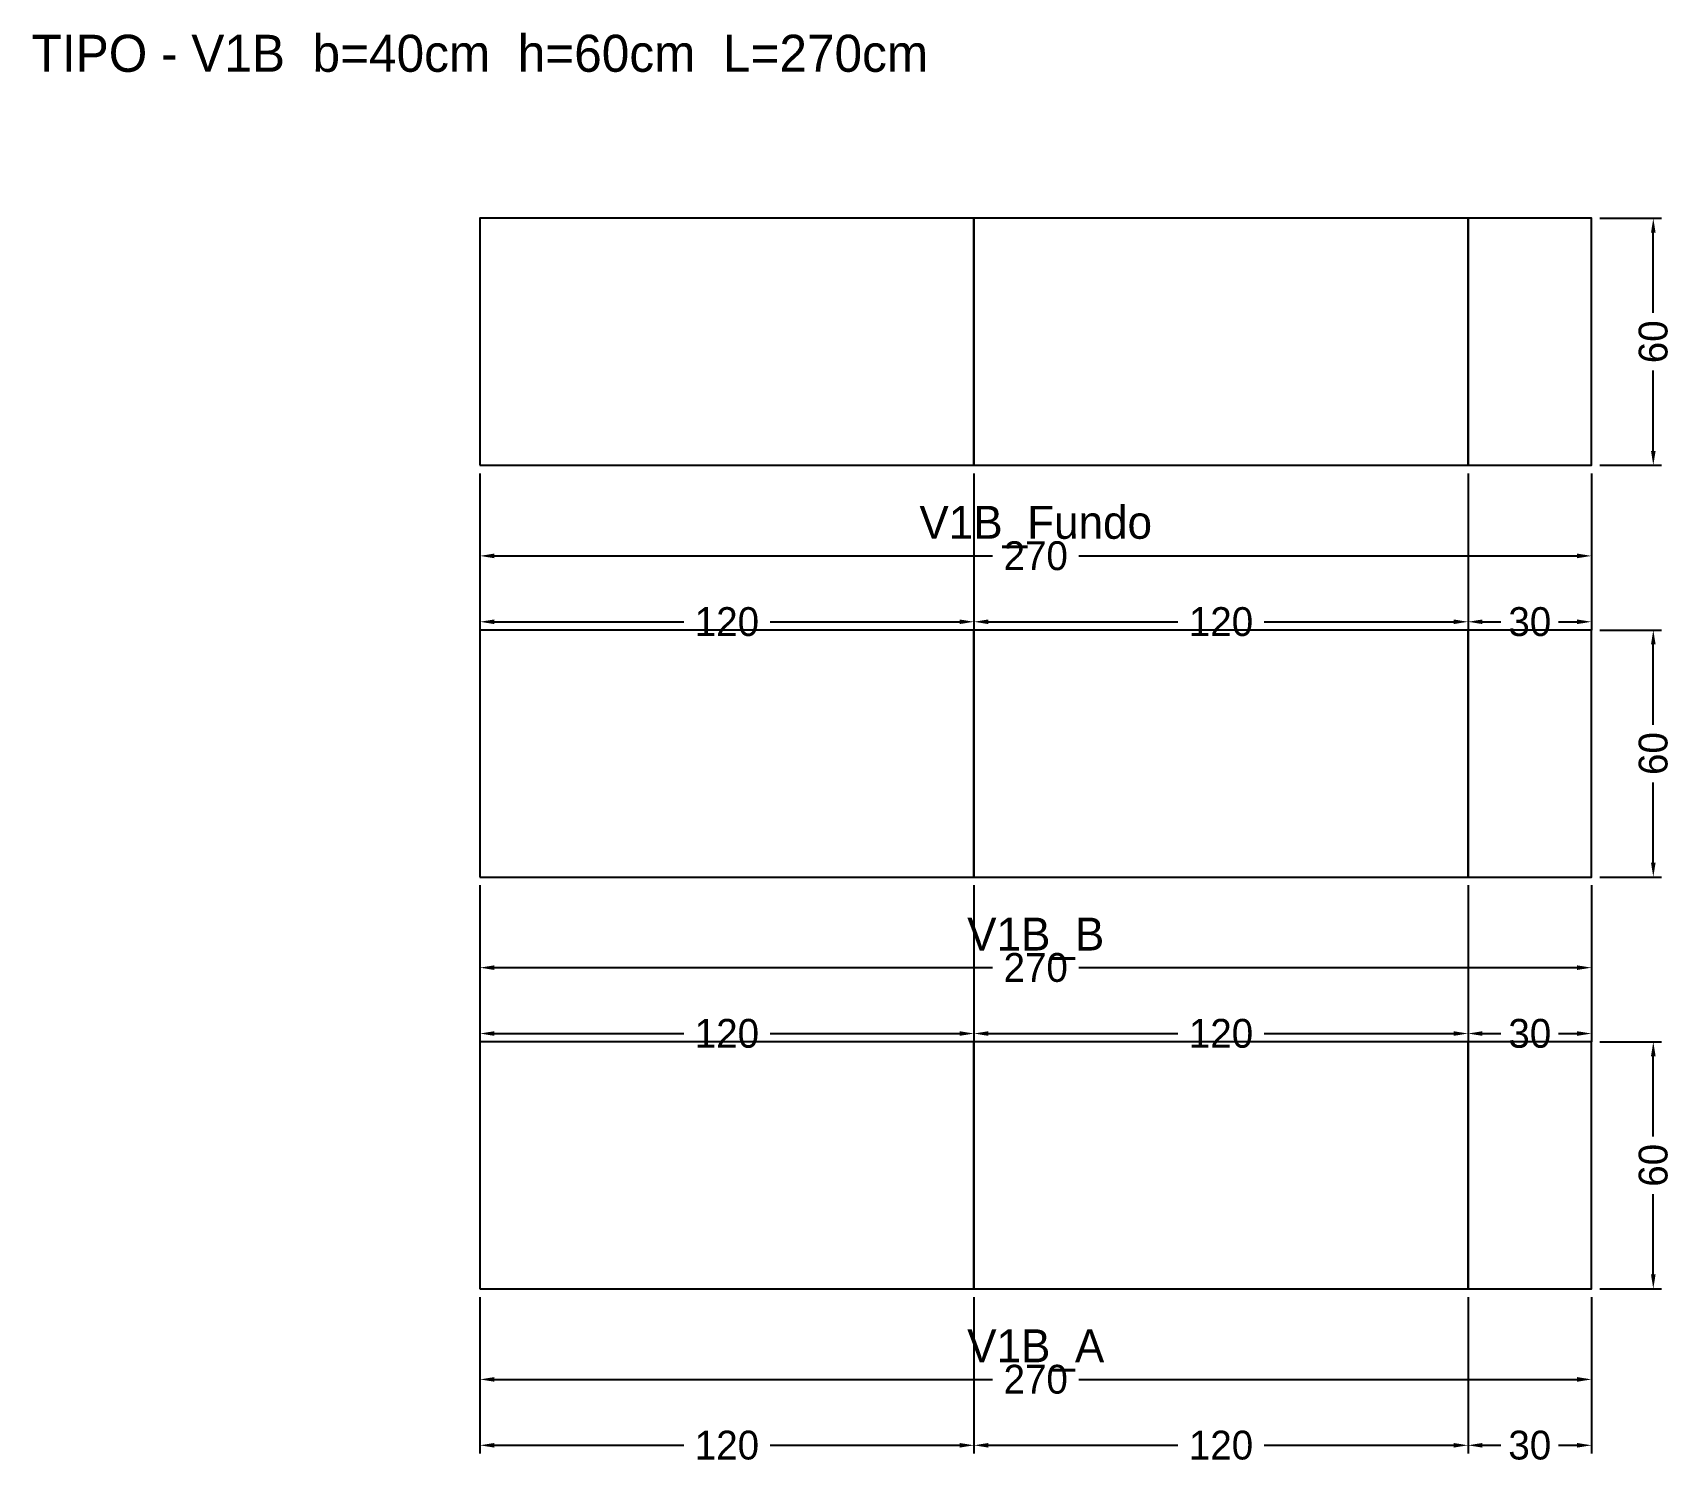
# Model space of a CAD drawing. Header units: metres. Extents: x -109 to 290, y -43 to 305.
import ezdxf

# ---------------------------------------------------------------- set-up
doc = ezdxf.new("R2010")
doc.units = ezdxf.units.M
for name, color, linetype in [('COTA', 3, 'Continuous'), ('NOMENCLATURA', 2, 'Continuous'), ('Paineis', 7, 'Continuous'), ('Texto Secao', 2, 'Continuous')]:
    doc.layers.add(name, color=color, linetype=linetype)
doc.dimstyles.new('COTA_VIG', dxfattribs={"dimtxt": 7, "dimasz": 3.5, "dimexe": 2, "dimexo": 2, "dimgap": 1.5, "dimtad": 1, "dimdec": 1, "dimcen": 2.5, "dimclrd": 3, "dimclre": 3, "dimclrt": 3, "dimazin": 3, "dimtfac": 1, "dimtmove": 0, "dimatfit": 3})

# ---------------------------------------------------------------- blocks, each defined once
blk = doc.blocks.new('_CLOSEDFILLED')
at = {"color": 0, "linetype": 'BYBLOCK'}
blk.add_solid([(-1, 0.16), (0, 0), (-1, -0.16)], dxfattribs=at)
blk = doc.blocks.new('*D1')
at = {"color": 3}
for p, q in [((0, -2), (0, -24)), ((270, -2), (270, -24)), ((3.5, -22), (124.5, -22)), ((145.5, -22), (266.5, -22))]:
    blk.add_line(p, q, dxfattribs=at)
at = {"layer": 'Defpoints'}
for p in [(0, 0), (270, 0), (0, -22)]:
    blk.add_point(p, dxfattribs=at)
at = {"layer": 'COTA', "color": 3, "xscale": 3.5, "yscale": 3.5, "rotation": 180}
blk.add_blockref('_CLOSEDFILLED', (0, -22), dxfattribs=at)
at = {"layer": 'COTA', "color": 3, "xscale": 3.5, "yscale": 3.5}
blk.add_blockref('_CLOSEDFILLED', (270, -22), dxfattribs=at)
at = {"layer": 'COTA', "color": 3, "insert": (135, -22), "char_height": 7, "attachment_point": 5}
blk.add_mtext('270', dxfattribs=at)
blk = doc.blocks.new('*D2')
at = {"color": 3}
for p, q in [((0, -2), (0, -40)), ((120, -2), (120, -40)), ((3.5, -38), (49.5, -38)), ((70.5, -38), (116.5, -38))]:
    blk.add_line(p, q, dxfattribs=at)
at = {"layer": 'Defpoints'}
for p in [(0, 0), (120, 0), (0, -38)]:
    blk.add_point(p, dxfattribs=at)
at = {"layer": 'COTA', "color": 3, "xscale": 3.5, "yscale": 3.5, "rotation": 180}
blk.add_blockref('_CLOSEDFILLED', (0, -38), dxfattribs=at)
at = {"layer": 'COTA', "color": 3, "xscale": 3.5, "yscale": 3.5}
blk.add_blockref('_CLOSEDFILLED', (120, -38), dxfattribs=at)
at = {"layer": 'COTA', "color": 3, "insert": (60, -38), "char_height": 7, "attachment_point": 5}
blk.add_mtext('120', dxfattribs=at)
blk = doc.blocks.new('*D3')
at = {"color": 3}
for p, q in [((120, -2), (120, -40)), ((240, -2), (240, -40)), ((123.5, -38), (169.5, -38)), ((190.5, -38), (236.5, -38))]:
    blk.add_line(p, q, dxfattribs=at)
at = {"layer": 'Defpoints'}
for p in [(120, 0), (240, 0), (120, -38)]:
    blk.add_point(p, dxfattribs=at)
at = {"layer": 'COTA', "color": 3, "xscale": 3.5, "yscale": 3.5, "rotation": 180}
blk.add_blockref('_CLOSEDFILLED', (120, -38), dxfattribs=at)
at = {"layer": 'COTA', "color": 3, "xscale": 3.5, "yscale": 3.5}
blk.add_blockref('_CLOSEDFILLED', (240, -38), dxfattribs=at)
at = {"layer": 'COTA', "color": 3, "insert": (180, -38), "char_height": 7, "attachment_point": 5}
blk.add_mtext('120', dxfattribs=at)
blk = doc.blocks.new('*D4')
at = {"color": 3}
for p, q in [((240, -2), (240, -40)), ((270, -2), (270, -40)), ((243.5, -38), (248, -38)), ((262, -38), (266.5, -38))]:
    blk.add_line(p, q, dxfattribs=at)
at = {"layer": 'Defpoints'}
for p in [(240, 0), (270, 0), (240, -38)]:
    blk.add_point(p, dxfattribs=at)
at = {"layer": 'COTA', "color": 3, "xscale": 3.5, "yscale": 3.5, "rotation": 180}
blk.add_blockref('_CLOSEDFILLED', (240, -38), dxfattribs=at)
at = {"layer": 'COTA', "color": 3, "xscale": 3.5, "yscale": 3.5}
blk.add_blockref('_CLOSEDFILLED', (270, -38), dxfattribs=at)
at = {"layer": 'COTA', "color": 3, "insert": (255, -38), "char_height": 7, "attachment_point": 5}
blk.add_mtext('30', dxfattribs=at)
blk = doc.blocks.new('*D5')
at = {"color": 3}
for p, q in [((272, 60), (287, 60)), ((285, 37), (285, 56.5)), ((285, 3.5), (285, 23)), ((272, 0), (287, 0))]:
    blk.add_line(p, q, dxfattribs=at)
at = {"layer": 'Defpoints'}
for p in [(270, 60), (270, 0), (285, 0)]:
    blk.add_point(p, dxfattribs=at)
at = {"layer": 'COTA', "color": 3, "xscale": 3.5, "yscale": 3.5}
for p, rotation in [((285, 60), 90), ((285, 0), 270)]:
    blk.add_blockref('_CLOSEDFILLED', p, dxfattribs=dict(at, rotation=rotation))
at = {"layer": 'COTA', "color": 3, "insert": (285, 30), "char_height": 7, "attachment_point": 5, "rotation": 90}
blk.add_mtext('60', dxfattribs=at)
blk = doc.blocks.new('*D6')
at = {"color": 3}
for p, q in [((0, 98), (0, 76)), ((270, 98), (270, 76)), ((3.5, 78), (124.5, 78)), ((145.5, 78), (266.5, 78))]:
    blk.add_line(p, q, dxfattribs=at)
at = {"layer": 'Defpoints'}
for p in [(0, 100), (270, 100), (0, 78)]:
    blk.add_point(p, dxfattribs=at)
at = {"layer": 'COTA', "color": 3, "xscale": 3.5, "yscale": 3.5, "rotation": 180}
blk.add_blockref('_CLOSEDFILLED', (0, 78), dxfattribs=at)
at = {"layer": 'COTA', "color": 3, "xscale": 3.5, "yscale": 3.5}
blk.add_blockref('_CLOSEDFILLED', (270, 78), dxfattribs=at)
at = {"layer": 'COTA', "color": 3, "insert": (135, 78), "char_height": 7, "attachment_point": 5}
blk.add_mtext('270', dxfattribs=at)
blk = doc.blocks.new('*D7')
at = {"color": 3}
for p, q in [((0, 98), (0, 60)), ((120, 98), (120, 60)), ((3.5, 62), (49.5, 62)), ((70.5, 62), (116.5, 62))]:
    blk.add_line(p, q, dxfattribs=at)
at = {"layer": 'Defpoints'}
for p in [(0, 100), (120, 100), (0, 62)]:
    blk.add_point(p, dxfattribs=at)
at = {"layer": 'COTA', "color": 3, "xscale": 3.5, "yscale": 3.5, "rotation": 180}
blk.add_blockref('_CLOSEDFILLED', (0, 62), dxfattribs=at)
at = {"layer": 'COTA', "color": 3, "xscale": 3.5, "yscale": 3.5}
blk.add_blockref('_CLOSEDFILLED', (120, 62), dxfattribs=at)
at = {"layer": 'COTA', "color": 3, "insert": (60, 62), "char_height": 7, "attachment_point": 5}
blk.add_mtext('120', dxfattribs=at)
blk = doc.blocks.new('*D8')
at = {"color": 3}
for p, q in [((120, 98), (120, 60)), ((240, 98), (240, 60)), ((123.5, 62), (169.5, 62)), ((190.5, 62), (236.5, 62))]:
    blk.add_line(p, q, dxfattribs=at)
at = {"layer": 'Defpoints'}
for p in [(120, 100), (240, 100), (120, 62)]:
    blk.add_point(p, dxfattribs=at)
at = {"layer": 'COTA', "color": 3, "xscale": 3.5, "yscale": 3.5, "rotation": 180}
blk.add_blockref('_CLOSEDFILLED', (120, 62), dxfattribs=at)
at = {"layer": 'COTA', "color": 3, "xscale": 3.5, "yscale": 3.5}
blk.add_blockref('_CLOSEDFILLED', (240, 62), dxfattribs=at)
at = {"layer": 'COTA', "color": 3, "insert": (180, 62), "char_height": 7, "attachment_point": 5}
blk.add_mtext('120', dxfattribs=at)
blk = doc.blocks.new('*D9')
at = {"color": 3}
for p, q in [((240, 98), (240, 60)), ((270, 98), (270, 60)), ((243.5, 62), (248, 62)), ((262, 62), (266.5, 62))]:
    blk.add_line(p, q, dxfattribs=at)
at = {"layer": 'Defpoints'}
for p in [(240, 100), (270, 100), (240, 62)]:
    blk.add_point(p, dxfattribs=at)
at = {"layer": 'COTA', "color": 3, "xscale": 3.5, "yscale": 3.5, "rotation": 180}
blk.add_blockref('_CLOSEDFILLED', (240, 62), dxfattribs=at)
at = {"layer": 'COTA', "color": 3, "xscale": 3.5, "yscale": 3.5}
blk.add_blockref('_CLOSEDFILLED', (270, 62), dxfattribs=at)
at = {"layer": 'COTA', "color": 3, "insert": (255, 62), "char_height": 7, "attachment_point": 5}
blk.add_mtext('30', dxfattribs=at)
blk = doc.blocks.new('*D10')
at = {"color": 3}
for p, q in [((272, 160), (287, 160)), ((285, 137), (285, 156.5)), ((285, 103.5), (285, 123)), ((272, 100), (287, 100))]:
    blk.add_line(p, q, dxfattribs=at)
at = {"layer": 'Defpoints'}
for p in [(270, 160), (270, 100), (285, 100)]:
    blk.add_point(p, dxfattribs=at)
at = {"layer": 'COTA', "color": 3, "xscale": 3.5, "yscale": 3.5}
for p, rotation in [((285, 160), 90), ((285, 100), 270)]:
    blk.add_blockref('_CLOSEDFILLED', p, dxfattribs=dict(at, rotation=rotation))
at = {"layer": 'COTA', "color": 3, "insert": (285, 130), "char_height": 7, "attachment_point": 5, "rotation": 90}
blk.add_mtext('60', dxfattribs=at)
blk = doc.blocks.new('*D11')
at = {"color": 3}
for p, q in [((0, 198), (0, 176)), ((270, 198), (270, 176)), ((3.5, 178), (124.5, 178)), ((145.5, 178), (266.5, 178))]:
    blk.add_line(p, q, dxfattribs=at)
at = {"layer": 'Defpoints'}
for p in [(0, 200), (270, 200), (0, 178)]:
    blk.add_point(p, dxfattribs=at)
at = {"layer": 'COTA', "color": 3, "xscale": 3.5, "yscale": 3.5, "rotation": 180}
blk.add_blockref('_CLOSEDFILLED', (0, 178), dxfattribs=at)
at = {"layer": 'COTA', "color": 3, "xscale": 3.5, "yscale": 3.5}
blk.add_blockref('_CLOSEDFILLED', (270, 178), dxfattribs=at)
at = {"layer": 'COTA', "color": 3, "insert": (135, 178), "char_height": 7, "attachment_point": 5}
blk.add_mtext('270', dxfattribs=at)
blk = doc.blocks.new('*D12')
at = {"color": 3}
for p, q in [((0, 198), (0, 160)), ((120, 198), (120, 160)), ((3.5, 162), (49.5, 162)), ((70.5, 162), (116.5, 162))]:
    blk.add_line(p, q, dxfattribs=at)
at = {"layer": 'Defpoints'}
for p in [(0, 200), (120, 200), (0, 162)]:
    blk.add_point(p, dxfattribs=at)
at = {"layer": 'COTA', "color": 3, "xscale": 3.5, "yscale": 3.5, "rotation": 180}
blk.add_blockref('_CLOSEDFILLED', (0, 162), dxfattribs=at)
at = {"layer": 'COTA', "color": 3, "xscale": 3.5, "yscale": 3.5}
blk.add_blockref('_CLOSEDFILLED', (120, 162), dxfattribs=at)
at = {"layer": 'COTA', "color": 3, "insert": (60, 162), "char_height": 7, "attachment_point": 5}
blk.add_mtext('120', dxfattribs=at)
blk = doc.blocks.new('*D13')
at = {"color": 3}
for p, q in [((120, 198), (120, 160)), ((240, 198), (240, 160)), ((123.5, 162), (169.5, 162)), ((190.5, 162), (236.5, 162))]:
    blk.add_line(p, q, dxfattribs=at)
at = {"layer": 'Defpoints'}
for p in [(120, 200), (240, 200), (120, 162)]:
    blk.add_point(p, dxfattribs=at)
at = {"layer": 'COTA', "color": 3, "xscale": 3.5, "yscale": 3.5, "rotation": 180}
blk.add_blockref('_CLOSEDFILLED', (120, 162), dxfattribs=at)
at = {"layer": 'COTA', "color": 3, "xscale": 3.5, "yscale": 3.5}
blk.add_blockref('_CLOSEDFILLED', (240, 162), dxfattribs=at)
at = {"layer": 'COTA', "color": 3, "insert": (180, 162), "char_height": 7, "attachment_point": 5}
blk.add_mtext('120', dxfattribs=at)
blk = doc.blocks.new('*D14')
at = {"color": 3}
for p, q in [((240, 198), (240, 160)), ((270, 198), (270, 160)), ((243.5, 162), (248, 162)), ((262, 162), (266.5, 162))]:
    blk.add_line(p, q, dxfattribs=at)
at = {"layer": 'Defpoints'}
for p in [(240, 200), (270, 200), (240, 162)]:
    blk.add_point(p, dxfattribs=at)
at = {"layer": 'COTA', "color": 3, "xscale": 3.5, "yscale": 3.5, "rotation": 180}
blk.add_blockref('_CLOSEDFILLED', (240, 162), dxfattribs=at)
at = {"layer": 'COTA', "color": 3, "xscale": 3.5, "yscale": 3.5}
blk.add_blockref('_CLOSEDFILLED', (270, 162), dxfattribs=at)
at = {"layer": 'COTA', "color": 3, "insert": (255, 162), "char_height": 7, "attachment_point": 5}
blk.add_mtext('30', dxfattribs=at)
blk = doc.blocks.new('*D15')
at = {"color": 3}
for p, q in [((272, 260), (287, 260)), ((285, 237), (285, 256.5)), ((285, 203.5), (285, 223)), ((272, 200), (287, 200))]:
    blk.add_line(p, q, dxfattribs=at)
at = {"layer": 'Defpoints'}
for p in [(270, 260), (270, 200), (285, 200)]:
    blk.add_point(p, dxfattribs=at)
at = {"layer": 'COTA', "color": 3, "xscale": 3.5, "yscale": 3.5}
for p, rotation in [((285, 260), 90), ((285, 200), 270)]:
    blk.add_blockref('_CLOSEDFILLED', p, dxfattribs=dict(at, rotation=rotation))
at = {"layer": 'COTA', "color": 3, "insert": (285, 230), "char_height": 7, "attachment_point": 5, "rotation": 90}
blk.add_mtext('60', dxfattribs=at)

msp = doc.modelspace()

# ---------------------------------------------------------------- linework, layer by layer
at = {"layer": 'Paineis'}
for points in [[(0, 200), (120, 200), (120, 260), (0, 260)], [(120, 200), (240, 200), (240, 260), (120, 260)], [(240, 200), (270, 200), (270, 260), (240, 260)], [(0, 100), (120, 100), (120, 160), (0, 160)], [(120, 100), (240, 100), (240, 160), (120, 160)], [(240, 100), (270, 100), (270, 160), (240, 160)], [(0, 0), (120, 0), (120, 60), (0, 60)], [(120, 0), (240, 0), (240, 60), (120, 60)], [(240, 0), (270, 0), (270, 60), (240, 60)]]:
    msp.add_lwpolyline(points, close=True, dxfattribs=at)

# ---------------------------------------------------------------- texts
at = {"layer": 'NOMENCLATURA', "insert": (0, 300), "char_height": 9, "width": 290, "attachment_point": 5}
msp.add_mtext('TIPO - V1B  b=40cm  h=60cm  L=270cm', dxfattribs=at)
at = {"layer": 'Texto Secao', "char_height": 8, "width": 290, "attachment_point": 5}
for s, insert in [('V1B_Fundo', (135, 185)), ('V1B_B', (135, 85)), ('V1B_A', (135, -15))]:
    msp.add_mtext(s, dxfattribs=dict(at, insert=insert))

# ---------------------------------------------------------------- dimensions: what is measured, and where the dimension line sits
at = {"layer": 'COTA'}
for base, p1, p2, picture, middle in [((285, 200), (270, 200), (270, 260), '*D15', (285, 230)), ((285, 100), (270, 100), (270, 160), '*D10', (285, 130)), ((285, 0), (270, 0), (270, 60), '*D5', (285, 30))]:
    dim = msp.add_linear_dim(base=base, p1=p1, p2=p2, angle=90, dimstyle='COTA_VIG', dxfattribs=at)
    dim.commit()
    dim.dimension.update_dxf_attribs({"geometry": picture, "text_midpoint": middle})
for base, p1, p2, picture, middle in [((0, 178), (0, 200), (270, 200), '*D11', (135, 178)), ((0, 162), (0, 200), (120, 200), '*D12', (60, 162)), ((120, 162), (120, 200), (240, 200), '*D13', (180, 162)), ((240, 162), (240, 200), (270, 200), '*D14', (255, 162)), ((0, 78), (0, 100), (270, 100), '*D6', (135, 78)), ((0, 62), (0, 100), (120, 100), '*D7', (60, 62)), ((120, 62), (120, 100), (240, 100), '*D8', (180, 62)), ((240, 62), (240, 100), (270, 100), '*D9', (255, 62)), ((0, -22), (0, 0), (270, 0), '*D1', (135, -22)), ((0, -38), (0, 0), (120, 0), '*D2', (60, -38)), ((120, -38), (120, 0), (240, 0), '*D3', (180, -38)), ((240, -38), (240, 0), (270, 0), '*D4', (255, -38))]:
    dim = msp.add_linear_dim(base=base, p1=p1, p2=p2, dimstyle='COTA_VIG', dxfattribs=at)
    dim.commit()
    dim.dimension.update_dxf_attribs({"geometry": picture, "text_midpoint": middle})

doc.saveas('drawing.dxf')
